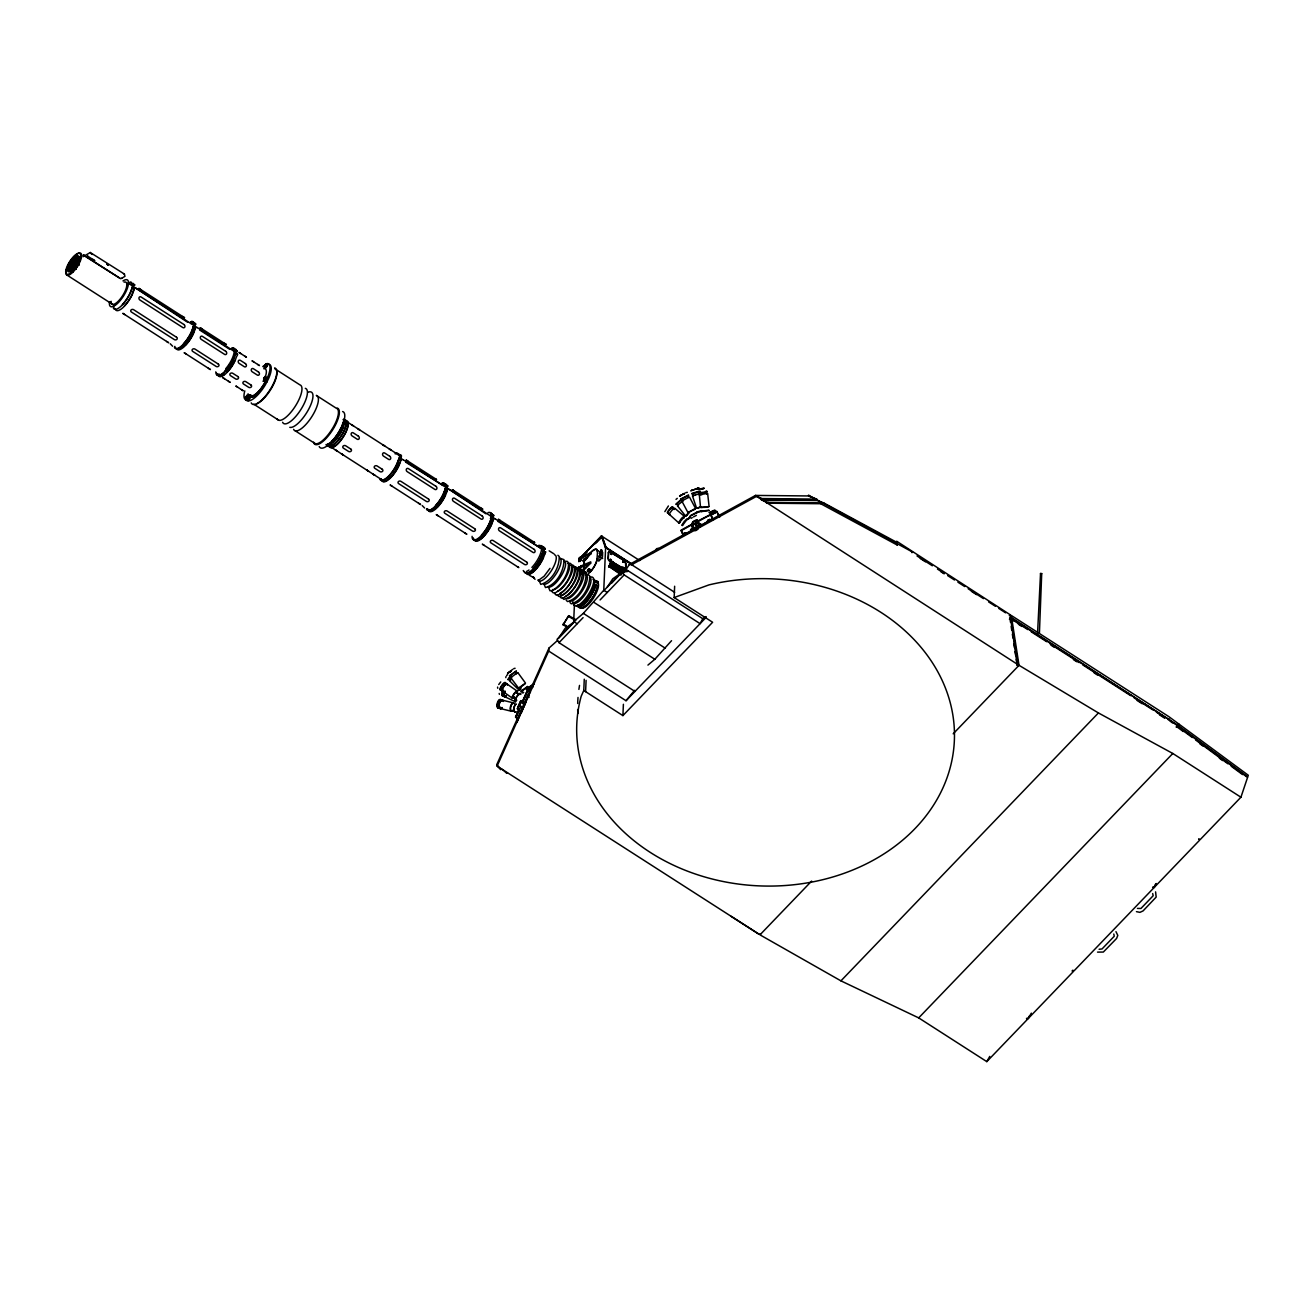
<?xml version="1.0" encoding="UTF-8"?>
<svg xmlns="http://www.w3.org/2000/svg" width="1314" height="1314" viewBox="0 0 1314 1314"><rect width="100%" height="100%" fill="white"/><g stroke="black" fill="none" stroke-linecap="round" stroke-linejoin="round"><path stroke-width="1.5" d="M1039.423 633.019L1041.706 573.512L1040.491 573.709L1041.723 573.692M109.571 301.76L109.423 304.372A15.62 5.289 -57.3 0 0 118.539 302.434A15.62 5.289 -57.3 0 0 128.329 284.695L128.394 283.446M126.752 285.154L128.493 282.083A15.62 5.289 -57.3 0 0 122.99 280.917M400.261 459.292L400.425 456.681A15.62 5.289 -57.3 0 0 398.717 454.299M445.742 488.496L445.889 485.884A15.62 5.289 -57.3 0 0 442.506 483.667M491.025 518.307L491.042 517.847A12.91 4.369 -57.3 0 0 490.598 516.501M543.93 551.552L544.078 548.923A15.62 5.289 -57.3 0 0 542.386 546.558M577.076 623.707L573.676 621.522L574.481 603.192M578.702 568.305L578.636 569.586L580.87 567.254L590.676 563.131L590.742 561.834L580.936 565.973L578.702 568.305A1.955 1.593 2.5 0 0 578.833 569.833A1.807 1.478 2.5 0 1 580.032 567.549M578.916 561.554A1.955 1.593 2.5 0 1 579.031 560.52L579.096 559.222L601.369 535.915L639.704 560.536M580.87 567.254L580.936 565.973M579.031 560.52L581.33 556.906L591.136 552.767L585.321 560.043L584.303 560.125L584.352 558.844M581.215 574.004L583.465 570.687L581.297 569.291A1.807 1.478 2.5 0 0 578.768 569.52M583.531 569.258L583.876 561.653L581.691 560.257A1.807 1.478 2.5 0 0 578.801 561.571M583.925 560.158L583.991 558.877M583.63 573.807L584.204 560.618A2.447 0.821 -57.3 0 1 585.009 558.614M583.859 573.561L584.434 560.421L585.781 557.842M583.909 569.208L587.292 565.431M585.321 560.043L591.136 552.767M674.64 586.241L674.148 597.558L708.919 584.911A188.97 153.639 2.5 0 1 952.88 715.21A188.97 153.639 2.5 0 1 757.16 885.784A188.97 153.639 2.5 0 1 581.182 696.256L583.777 690.491L584.27 679.174M585.601 691.657L586.093 680.34M598.987 556.167L598.773 561.127L602.469 557.267L602.683 552.323L598.987 556.167L602.683 558.549M599.414 553.309L601.27 549.761L601.943 551.946L599.414 553.309L601.27 549.761M601.254 551.847L599.89 553.276L599.742 556.676L601.467 551.979L601.319 555.379L599.94 556.791L600.235 552.094L602.009 550.238M630.72 563.903L605.426 547.396L632.625 564.774M573.676 621.522L583.35 613.375L603.767 590.232L605.623 547.445M621.21 568.847L610.452 561.949A3.203 1.511 43.9 0 1 607.988 558.45L608.596 552.504A3.203 1.511 43.9 0 1 611.224 552.274L623.509 560.175A3.203 1.511 43.9 0 1 625.973 563.657L625.727 569.241A3.203 1.511 43.9 0 1 625.497 569.833M621.571 568.486L610.813 561.571A3.203 1.511 43.9 0 1 608.349 558.072L608.596 552.504M620.553 574.744A3.548 1.199 -57.3 0 0 621.111 574.826L608.694 566.186L609.548 565.283L622.13 573.38L609.548 565.283M621.259 573.446L620.422 573.709M624.922 562.244A3.203 1.511 43.9 0 1 625.612 564.034L625.727 569.241M583.777 690.491L622.902 715.604L623.394 704.288M823.763 502.917L767.228 502.342L761.529 499.977L817.094 500.535L823.763 502.917L897.298 542.616L897.216 545.031L896.69 541.253L1010.154 614.738L1017.217 665.327L1018.317 666.034L1011.041 619.255L1009.776 618.713L1013.209 620.914M225.22 370.532A15.292 5.19 -57.3 0 0 232.939 359.018L235.567 352.563L233.268 358.886A15.982 5.42 -57.3 0 1 223.692 372.42A15.982 5.42 -57.3 0 1 216.202 374.178M231.675 348.144A15.982 5.42 -57.3 0 1 233.744 347.964L235.354 350.575L233.399 348.555A15.292 5.19 -57.3 0 0 231.412 348.736M435.492 505.545A15.292 5.19 -57.3 0 0 443.196 494.015L445.676 488.135A15.62 5.289 -57.3 0 1 437.233 504.625A15.62 5.289 -57.3 0 1 427.428 509.553M441.947 483.158A15.982 5.42 -57.3 0 1 444.017 482.977L445.61 485.572L443.656 483.568A15.292 5.19 -57.3 0 0 441.685 483.749M1037.584 632.79L1040.54 573.364M690.721 490.943L698.72 487.921L699.738 489.137M501.554 768.92L500.864 769.544L497.119 766.062L548.677 651.054L549.022 648.048L557.448 640.526M517.19 719.596L518.34 717.543M520.689 711.63L520.804 710.677M524.04 703.105L524.697 704.78L524.04 703.105L526.011 701.857L525.896 702.809M528.557 694.745L527.407 696.798L529.328 695.467M528.179 697.52L528.294 696.568M77.74 259.86C71.827 255.146 74.701 260.09 78.939 261.88M669.04 514.119L678.747 522.873L680.159 522.43M678.747 522.873C679.289 521.017 683.477 514.989 684.348 517.24M687.551 519.605L686.844 519.046L684.233 521.461L681.9 525.173L682.902 524.729M567.878 627.517L563.082 624.823L568.748 615.675L575.154 619.255M563.082 624.823L568.748 615.675M1178.625 725.919L1178.954 724.096L1248.3 775.26L1247.742 776.903L1178.625 725.919L1176.884 726.149L1178.083 723.456L1168.836 716.639L1011.156 615.379L1011.517 617.695L1177.738 725.262M577.634 570.588L578.669 566.646M73.37 270.7C65.092 264.771 67.507 268.385 71.482 270.717C67.195 268.762 66.061 264.705 73.403 270.668M75.489 256.657L74.931 257.478L79.957 260.96L75.079 256.953L78.824 258.973M507.533 673.425L512.739 669.335M698.194 489.432L704.14 488.02M1155.515 884.24L1153.774 887.903L1152.624 887.164L1154.48 887.164L1199.781 840.024L1198.713 839.12M1198.664 839.268L1200.487 839.285L1240.925 797.22L1247.561 777.445L1169.312 719.711L1011.747 618.533L1011.041 619.255M497.595 687.091L497.71 688.257M505.906 676.694L505.791 677.63M508.222 679.781L510.095 676.989M520.147 689.686L518.833 689.883L509.668 680.948L510.505 679.437M510.62 680.718L509.865 680.373M518.833 689.883L519.654 688.355M519.26 689.899L520.935 687.386M700.083 526.848L696.666 519.703L692.839 521.806C689.949 525.436 693.628 534.782 698.112 528.688C689.571 512.739 707.343 527.522 696.666 526.766L695.385 523.875M113.365 308.133A15.982 5.42 -57.3 0 0 120.839 306.376A15.982 5.42 -57.3 0 0 130.431 292.858L132.73 286.518L130.086 292.973A15.292 5.19 -57.3 0 1 122.383 304.503M132.106 287.569C136.623 288.702 133.535 287.536 132.123 294.287A15.292 5.19 -57.3 0 1 124.419 305.801M174.45 347.356A15.982 5.42 -57.3 0 0 181.94 345.598A15.982 5.42 -57.3 0 0 191.516 332.081L193.815 325.741L191.187 332.196A15.292 5.19 -57.3 0 1 183.467 343.726M193.191 326.808C197.724 328.007 194.686 326.644 193.224 333.51A15.292 5.19 -57.3 0 1 185.504 345.024M379.976 479.331A15.982 5.42 -57.3 0 0 387.466 477.573A15.982 5.42 -57.3 0 0 397.042 464.056L399.341 457.715L396.713 464.171A15.292 5.19 -57.3 0 1 387.548 477.113A15.292 5.19 -57.3 0 1 380.387 478.789M399.883 462.429L398.75 465.484A15.292 5.19 -57.3 0 1 391.03 476.998M400.754 460.081C402.281 457.387 399.735 462.282 398.717 458.767M446.366 492.29C448.452 486.607 447.992 491.222 445.2 488.627M472.104 536.326A15.982 5.42 -57.3 0 0 478.46 538.165A15.982 5.42 -57.3 0 0 489.514 523.432L491.814 517.092L489.186 523.547A15.292 5.19 -57.3 0 1 481.466 535.077M493.489 518.521L491.222 524.861A15.292 5.19 -57.3 0 1 480.645 538.937M533.27 568.338A15.292 5.19 -57.3 0 0 540.99 556.808L543.618 550.352L541.319 556.693A15.982 5.42 -57.3 0 1 531.743 570.21A15.982 5.42 -57.3 0 1 524.253 571.968M544.16 555.066L545.655 551.666L545.031 552.718M576.846 605.738A15.982 5.42 -57.3 0 0 584.319 603.98A15.982 5.42 -57.3 0 0 593.912 590.462L596.211 584.122L593.583 590.577A15.292 5.19 -57.3 0 1 584.402 603.52A15.292 5.19 -57.3 0 1 577.257 605.196M595.587 585.173C600.12 586.373 597.082 585.009 595.603 591.891A15.292 5.19 -57.3 0 1 586.438 604.818A15.292 5.19 -57.3 0 1 579.293 606.493M696.666 519.703L695.533 523.399L698.112 528.688M73.288 270.06C66.472 266.397 68.082 264.426 73.847 269.354L68.525 266.069L73.288 270.093M245.439 397.83L247.081 395.284L248.773 396.385L247.131 398.93C243.074 398.158 248.872 397.321 247.081 395.284M264.065 366.688L265.707 364.142L267.415 365.243L265.773 367.789L264.065 366.688L267.415 365.243M265.642 365.9L265.707 364.142M265.839 366.031L265.773 367.789M263.539 379.007L265.165 376.461L266.873 377.545L265.231 380.107C261.174 379.319 266.972 378.498 265.165 376.461M585.223 575.006L586.652 572.805L584.648 573.068L585.568 572.099L586.652 572.805M587.424 570.9L588.853 568.683L589.92 569.389L589.428 570.637L588.491 571.59L587.424 570.9L588.853 568.683M589.92 569.389L588.491 571.59M623.789 570.802L611.207 562.704L611.667 561.554L624.676 569.291L611.667 561.554M611.207 562.704L612.209 561.292M265.05 365.161L264.837 365.522M264.525 377.479L264.311 377.841M128.575 282.707A15.292 5.19 -57.3 0 1 130.546 282.526L132.5 284.53L130.907 281.919M134.324 285.401L132.928 283.233M191.647 321.749L193.601 323.753L191.992 321.158M237.177 351.446L235.748 349.688M395.185 453.905A15.292 5.19 -57.3 0 1 397.173 453.724L399.127 455.728L397.518 453.116A15.982 5.42 -57.3 0 0 395.448 453.314M447.433 486.443L446.037 484.275M490.598 513.955C491.584 516.977 493.046 512.936 489.991 512.493A15.982 5.42 -57.3 0 0 487.921 512.69M493.423 515.975L492.027 513.807M541.45 546.361L543.405 548.365L541.795 545.753A15.982 5.42 -57.3 0 0 539.726 545.951M545.228 549.236L543.668 547.445M594.027 580.131L595.981 582.135L594.388 579.523M522.496 702.021L520.689 700.92L519.112 704.468L519.983 704.715M519.736 705.01L523.268 708.706L521.264 712.385L517.371 708.788L518.849 704.698M521.674 712.254L517.913 708.772L519.703 704.501M524.828 704.698L521.1 701.397L524.549 705.322M524.27 706.883L521.362 707.819L519.506 705.224M518.784 709.675L515.531 716.935L518.209 719.826M522.036 702.415L527.735 689.702L532.696 686.401M515.597 717.411L519.424 708.673M521.904 703.138L527.735 689.702M516.008 717.247L520.081 708.164M522.512 702.727L528.212 690.014L533.172 686.729M760.675 934.123L758.868 934.123L497.119 766.062L496.774 764.617L549.022 648.048M528.671 694.794L516.928 722.454M517.847 708.46L521.1 701.397M1154.48 887.164L1156.221 883.501M520.689 700.92L517.371 708.788M76.163 269.058L69.231 264.508L74.225 268.499M83.225 256.739L83.505 254.867L120.461 278.601A14.914 1.708 -42.6 0 0 122.038 278.092M247.541 399.949L250.218 394.808L251.434 395.58L248.74 400.721L246.161 400.064A21.336 7.227 -57.3 0 1 244.798 390.866M265.74 381.011L267.235 378.136A21.336 7.227 -57.3 0 0 267.875 363.551L266.496 363.682L263.818 368.791L264.82 368.708A15.308 5.19 -57.3 0 1 264.36 379.171L263.276 381.241L266.939 381.783L263.276 381.241M265.231 381.947L264.015 384.246A17.148 5.814 -57.3 0 1 251.73 397.042L250.613 397.14M668.941 514.234L672.571 509.405M672.292 507.992C674.394 503.032 664.342 514.349 668.153 512.788M672.669 508.304C674.772 503.361 664.72 514.677 668.53 513.101M674 509.569L674.608 508.518M683.888 518.127L684.282 516.862M702.99 618.434L700.083 623.657L624.15 574.908L622.179 571.59L603.767 590.742M527.686 690.228L532.499 686.828M811.625 881.086L759.968 934.845L840.927 980.852L918.683 1017.89L986.798 1061.63L989.754 1056.407M986.798 1061.63L1027.663 1019.122L1029.634 1015.623M1027.663 1019.122L1026.497 1018.416L1028.369 1018.366L1031.342 1013.143M76.82 264.13L72.171 259.926L78.856 264.672M677.4 505.759L685.432 515.86L688.733 512.739M688.093 518.751L689.965 516.813M122.021 278.092L124.961 276.351L124.403 274.068L90.436 252.617M816.7 499.106L761.315 498.548L760.609 499.386L815.994 499.944L816.7 499.106L808.619 495.953L755.501 495.427L629.307 564.511L626.105 569.504L702.924 618.812L705.963 616.595M87.43 257.38L87.578 256.082L94.608 260.599L92.851 259.466L92.818 260.435M88.909 257.905L87.578 256.082M92.867 260.451L92.851 259.466M610.107 563.18L609.926 564.33L610.107 563.18L623.805 572.017A3.548 1.199 -57.3 0 0 623.559 568.978A3.548 1.199 -57.3 0 0 620.372 574.07M623.411 571.754L622.852 572.641L609.532 564.067M607.15 587.276L612.767 578.784L622.13 572.214L627.911 571.409M549.991 568.354L544.127 576.205L538.412 580.41M132.303 284.103L134.931 284.957L132.763 283.61M195.507 324.706L193.388 323.326M235.14 350.132L237.259 351.528L235.781 349.261M445.397 485.145L448.041 485.999L446.004 484.702M491.387 514.677L494.031 515.531L491.863 514.185M543.191 547.938L545.31 549.318L544.817 547.954M522.594 690.967L522.052 692.511M77.641 266.019L71.104 261.387L77.28 266.545M526.142 689.045L533.665 683.986M498.729 684.545L500.749 681.933M647.933 665.098L654.832 659.267L671.553 640.69M548.677 651.054L626.022 700.723L634.613 690.31M506.58 675.659L507.565 674.476M510.407 679.486L511.474 678.254M767.228 502.342L766.522 503.18L820.724 503.722L897.216 545.031M767.606 503.196L768.312 502.359M820.724 503.722L821.431 502.884M896.591 543.47L897.298 542.616M709.002 512.542L714.685 510.078M73.288 258.628L72.878 259.466L77.904 263.014C71.317 259.236 72.336 256.936 78.298 262.159M668.399 505.956L664.851 511.622M526.75 689.078L534.289 684.019M510.949 675.38L507.877 679.437L509.224 679.535M108.159 264.837L107.042 264.229L107.945 265.067M107.222 264.114L107.781 265.05M90.502 252.403L86.018 254.982A15.029 1.807 -42.4 0 1 84.424 255.458L83.423 255.228L119.755 278.141M109.473 303.123L111.164 301.3M490.368 518.636L492.044 516.813M596.556 541.844L581.264 556.808M587.374 551.716L582.151 557.317M594.618 544.045L601.943 536.736M596.211 542.715L601.828 536.868M588.409 554.902L591.054 552.143A11.087 3.761 -57.3 0 1 597.542 551.552L597.016 558.779A10.742 3.646 -57.3 0 1 590.183 571.853L587.604 574.744M588.409 555.099L591.037 552.356A10.742 3.646 -57.3 0 1 597.328 551.781M605.409 547.659L601.369 535.915M584.927 569.11L590.676 563.131M601.467 551.979L599.89 553.276M605.984 547.741L602.108 536.375M606.165 547.856L601.911 536.26M608.234 552.882A3.203 1.511 43.9 0 1 610.862 552.652L611.224 552.274M608.661 566.794L609.515 565.907M610.862 552.652L623.509 560.175M575.45 620.208L557.037 639.36L559.008 642.677L634.941 691.427M573.183 623.132L558.417 638.489L565.151 628.322L572.953 622.836M611.388 583.383L622.13 572.214M559.008 642.677L583.087 617.629M600.071 599.956L624.15 574.908M626.022 700.723L706.193 617.301M622.902 715.604L712.615 622.261L674.148 597.558M1009.3 615.625L1010.154 614.738M1011.517 617.695L1009.398 619.173M953.192 733.803L1019.023 665.311L1011.747 618.533M840.927 980.852L1098.422 712.944L1172.811 753.48L1240.925 797.22M1168.343 719.842L1169.197 718.955M1176.112 727.036L1178.954 724.096M918.683 1017.89L1172.811 753.48M1028.369 1018.366L1073.242 971.687L1072.093 970.964L1072.815 970.225L1073.949 970.947L1153.774 887.903M678.32 504.658L677.696 505.726M685.662 532.958L683.461 533.599L685.662 532.958L686.122 533.993L683.329 535.209L681.342 530.692M691.082 529.328L691.755 530.905L691.082 529.328L697.143 526.503M690.95 530.938L693.726 529.723M693.266 528.688L690.491 529.903M698.867 525.403L700.838 524.204L702.103 525.222L699.327 526.438L699.672 525.37M707.556 520.673L709.527 519.473L710.792 520.492L708.016 521.707L707.556 520.673L710.332 519.441M699.311 494.376L700.526 507.385L705.092 507.335L709.084 506.383L707.655 493.571M699.377 494.737L707.375 493.423M701.035 507.483L708.854 506.728M510.768 670.994L507.943 673.064L510.653 671.372M74.405 257.511L73.913 258.365L78.922 261.864M672.538 509.487L673.606 508.469M516.188 670.978L509.372 675.856L510.193 675.396M517.47 672.982L516.008 673.786M512.164 676.611L510.768 677.761L518.57 688.109L525.501 683.083L517.847 672.62L517.059 673.064M525.107 683.838L518.981 688.207L519.72 687.797M527.67 686.91L521.116 691.591L521.904 691.164M678.221 504.707L683.116 500.88M690.113 517.141L688.405 519.194M507.467 772.714L506.777 773.338L502.49 769.511M731.142 916.334L758.868 934.123M676.004 499.386L677.268 498.334M688.93 513.002L686.122 515.909M515.597 672.095C519.687 668.695 507.877 677.153 510.489 675.807M516.698 673.606L517.585 672.883M522.841 693.069L523.695 692.396M509.931 672.144L510.949 671.372M521.1 688.963L519.096 689.998M512.066 676.677L516.073 673.721M680.898 500.125L676.102 504.412L677.203 503.935M681.605 495.099L679.617 495.969L681.703 494.787M688.175 495.099L680.586 499.074L681.687 498.597M682.18 500.864L683.017 500.355M681.851 501.094L687.945 512.526L695.566 508.469L689.472 497.037L688.421 497.497M695.566 508.469L694.4 509.191M690.343 515.663L697.176 512.082L696.075 512.756M690.293 516.106L697.603 512.279L696.42 513.002M691.049 518.34L692.232 517.617M911.9 552.652L912.639 552.126L808.471 495.181L810.508 496.971M681.752 498.942L676.102 503.985M669.943 514.3L669.302 514.661M679.814 522.414L679.092 522.89L684.43 516.763M687.288 519.063L682.344 525.633M682.656 494.458L684.561 493.653L683.198 494.327M709.593 512.887L715.276 510.423M513.774 668.629L515.088 668.268M521.855 690.721L521.116 691.131L527.604 686.417M399.982 459.555L399.982 459.555A15.111 5.125 -57.3 0 0 398.454 454.825M691.952 493.391L700.017 490.943M692.429 495.805L696.535 508.091L700.855 506.876M698.21 511.622L702.037 510.62M687.518 496.068L688.75 495.312L681.079 499.435M694.383 509.569C697.898 507.368 686.138 513.61 689.341 512.246M677.564 505.824L678.451 505.299M686.844 515.499L685.432 515.86M715.687 511.885L709.938 514.382M682.919 500.42L688.52 497.431M696.913 520.36L693.069 522.463L692.035 525.715L695.878 523.613M697.208 520.328L692.839 521.806M693.201 523.53L681.063 530.183L683.411 535.964L681.818 536.358M696.666 521.625L716.705 511.36L719.661 517.207M681.095 530.675L693.907 523.662M696.946 522.151L716.705 511.36M691.706 525.501L695.845 523.268M710.053 515.663L717.165 511.787M683.559 535.422L693.956 529.723M697.422 527.817L711.022 519.605M629.307 564.511L631.656 564.708L756.174 496.544L761.315 498.548L755.501 495.427L1017.907 664.605M684.38 493.621L682.984 494.376L684.183 493.818M693.48 516.911L696.404 515.367M683.149 493.998L684.578 493.259M685.793 492.635L687.337 492.339M681.966 501.077L682.902 500.634M689.012 512.066L687.945 512.526M679.683 496.051L681.867 495.099M581.281 558.187L591.086 554.048M692.971 493.538L691.87 494.015L699.327 491.764M692.675 495.657L693.529 495.312M697.882 507.877L696.896 508.304L700.937 507.171M698.9 511.737L697.849 512.197L702.169 510.982M695.747 489.235L698.736 488.052C691.903 490.056 697.373 488.726 695.27 489.104M699.886 493.538L695.27 495.049M523.268 708.706L518.964 705.24M699.754 491.781C696.141 493.456 710.989 491.6 706.061 491.042M699.82 492.274C696.206 493.949 711.038 492.093 706.111 491.535M700.017 494.13L698.917 494.606L701.988 494.672M706.604 494.031L707.441 493.785M702.218 510.817L701.233 511.245L708.837 510.177M702.054 511.195L701.003 511.655L709.133 510.505M693.71 489.744L691.493 490.368L693.743 489.843M693.841 495.477L695.336 495.033M692.839 495.739L693.956 495.427M702.53 488.644C699.015 489.219 706.521 488.332 702.941 488.594M523.925 704.074L524.861 703.91M622.179 571.59L628.059 570.785M250.218 394.808L249.233 394.906A15.308 5.19 -57.3 0 1 248.018 393.806M250.432 395.678L251.434 395.58M582.529 572.592L586.044 573.742C586.373 584.812 578.554 598.626 567.582 601.582L566.235 600.301M560.454 558.417L563.952 559.633C564.297 570.719 556.512 584.648 545.491 587.555L543.782 583.613M578.833 570.227L582.348 571.442C582.693 582.529 574.908 596.457 563.87 599.365L562.54 598.051M708.016 521.707L708.131 520.081M683.329 535.209L683.461 533.599M564.971 561.374L567.139 561.308L568.486 562.671C569.11 573.775 561.538 585.157 552.176 590.709L549.991 590.774L548.299 586.717M568.206 563.443L570.375 563.378L571.705 564.757C572.346 575.844 564.774 587.227 555.411 592.795L553.227 592.86L551.896 591.481M573.66 566.942L575.828 566.876L577.158 568.256C577.799 579.343 570.227 590.725 560.864 596.293L558.68 596.359L557.35 594.979M576.255 568.617L578.423 568.535L579.753 569.915C580.394 581.018 572.805 592.384 563.443 597.952L561.275 598.018L559.945 596.638M571.081 565.332L573.249 565.299L574.579 566.728C575.22 577.881 567.73 589.444 558.253 594.979L556.085 595.012L554.754 593.583M502.162 700.116L513.281 702.842M500.42 708.558L511.54 711.285M234.812 353.565C239.411 355.322 237.44 352.661 235.305 360.2A15.982 5.42 -57.3 0 1 225.712 373.718A15.982 5.42 -57.3 0 1 218.239 375.476M123.516 273.64L124.403 274.068M191.056 323.671L135.917 288.127M443.015 485.474L403.234 459.769M541.204 548.513L495.509 519.03M1136.446 911.653L1139.928 912.359L1143.049 910.931L1156.172 897.084L1155.581 891.878M1099.079 949.266L1102.035 948.954L1114.256 936.241L1113.779 934.04M1097.535 952.124L1103.333 952.059L1116.572 938.475L1117.803 935.42L1115.964 931.642M504.609 696.634L515.466 701.775A4.32 1.626 -64.7 0 1 515.285 697.767M568.617 616.496L575.647 620.438M563.23 624.019L566.433 625.809M1019.023 665.311L1098.422 712.944M352.579 425.358L351.544 424.701L353.63 426.048M358.623 429.267L359.658 429.924L357.572 428.578M384 445.528L382.965 444.871L385.051 446.234M390.061 449.437L391.079 450.094L389.01 448.747M94.608 260.599L94.165 261.289M336.368 450.554L335.333 449.897L337.419 451.244M342.412 454.447L343.447 455.104L341.361 453.757M367.789 470.724L366.754 470.067L368.84 471.414M373.833 474.633L374.868 475.29L372.782 473.943M917.008 555.937L932.349 565.776M937.457 569.061L944.273 573.43M947.69 575.631L954.506 580M957.906 582.184L964.722 586.57M968.139 588.754L983.463 598.609M988.571 601.878L995.388 606.263M998.804 608.448L1005.621 612.833M920.309 558.483L925.417 561.768M940.758 571.623L944.158 573.807M971.424 591.316L976.532 594.601M1009.661 617.958L1027.794 629.603M1031.227 631.804L1046.65 641.692M1050.067 643.893L1079.205 662.601M1082.637 664.802L1130.615 695.615M1134.048 697.816L1152.904 709.921M1156.32 712.122L1164.894 717.625M1018.383 624.232L1021.816 626.449M1051.052 645.223L1054.485 647.424M1073.407 659.579L1076.856 661.78M1094.053 672.817L1097.486 675.035M1137.037 700.428L1142.211 703.746M1159.408 714.783L1164.565 718.101M605.639 547.166L632.034 564.117M631.656 564.708L674.624 592.302M611.749 562.441L623.822 570.177M608.694 566.186L621.67 574.53M274.856 368.791L299.855 384.838A20.695 7.013 -57.3 0 1 294.599 407.307A20.695 7.013 -57.3 0 1 277.139 418.772M266.496 363.682L267.695 364.454M91.175 253.766L92.292 254.473M264.64 365.259L266.841 366.672M583.432 571.705L581.264 570.309A1.807 1.478 2.5 0 0 578.718 570.539M586.143 574.037L585.568 572.099M193.864 322.833L195.885 324.147L194.029 322.456M399.39 454.808C403.529 454.48 399.834 458.832 401.427 456.106L399.555 454.43M596.244 581.215C600.383 580.887 596.687 585.239 598.281 582.513L596.425 580.837A15.982 5.42 -57.3 0 0 594.355 581.018M396.779 453.741L346.239 421.285A15.111 5.125 -57.3 0 1 344.005 435.377A15.111 5.125 -57.3 0 1 331.144 447.203L383.36 480.743A15.111 5.125 -57.3 0 1 382.243 480.004M240.725 353.548C233.35 348.785 252.042 360.824 244.667 356.078M253.75 361.925C246.408 357.162 265.067 369.201 257.708 364.438M398.914 455.301L401.033 456.681L400.162 455.892M595.784 581.708L597.903 583.087L597.032 582.299M140.746 289.606L138.791 288.324L184.633 317.774L182.58 316.444M202.11 328.993L200.056 327.662L226.402 344.597L224.349 343.266M408.063 461.247L406.092 459.982L436.609 479.561L435.148 478.624M128.427 283.331L187.738 322.341M191.088 323.556L193.831 325.461M194.406 325.691L197.231 327.646M235.584 352.267L197.264 327.531M400.359 457.929L403.184 459.884M445.791 487.248L405.599 462.101M446.579 487.609L492.011 516.928M492.635 517.19L495.46 519.145M543.98 550.303L497.875 521.346M132.566 287.093L134.603 288.39L132.451 294.155A15.982 5.42 -57.3 0 1 122.875 307.69A15.982 5.42 -57.3 0 1 115.402 309.447M193.667 326.315L195.687 327.613L193.552 333.395A15.982 5.42 -57.3 0 1 183.96 346.912A15.982 5.42 -57.3 0 1 176.487 348.67M199.597 329.962L229.49 349.163M235.42 353.121L237.456 354.435L235.058 353.335M399.193 458.274L401.23 459.588L399.078 465.353A15.982 5.42 -57.3 0 1 389.486 478.887A15.982 5.42 -57.3 0 1 382.013 480.645M485.917 513.807L449.404 489.564M491.666 517.65L493.686 518.964L491.551 524.729A15.982 5.42 -57.3 0 1 481.959 538.264A15.982 5.42 -57.3 0 1 474.485 540.021M543.47 550.927L545.491 552.225L543.355 557.99A15.982 5.42 -57.3 0 1 533.763 571.524A15.982 5.42 -57.3 0 1 526.29 573.282M596.047 584.697L598.084 585.995L595.948 591.76A15.982 5.42 -57.3 0 1 584.878 606.493A15.982 5.42 -57.3 0 1 578.521 604.67M132.205 287.29L134.242 288.604M193.289 326.513L195.326 327.827M398.815 458.487L400.852 459.801M445.315 488.332L447.351 489.646M491.288 517.864L493.325 519.178M595.685 584.894L597.722 586.208M603.767 590.232L607.167 592.417M491.19 518.143L493.226 519.457M264.098 377.561L266.299 378.99M593.912 602.37L665.393 648.278M67.162 275.201L114.532 305.604M208.368 368.248L210.421 369.579L184.157 352.71L186.128 353.975M392.081 486.229L390.11 484.965L420.628 504.56L418.575 503.229M438.301 515.909L436.248 514.579L466.848 534.223L464.795 532.909M484.357 545.474L482.304 544.144L518.816 567.599L517.355 566.646M124.764 314.588L122.81 313.323L168.652 342.757L166.599 341.443M224.513 378.744C217.155 373.981 235.814 386.02 228.455 381.257M237.538 387.104C230.295 382.423 248.888 394.414 241.497 389.634M246.999 397.058L248.198 397.83M583.35 613.375L654.832 659.267M253.783 404.203L278.798 420.266M295.239 430.828L315.261 443.672M481.367 508.288L482.829 509.241L452.312 489.646L453.675 490.533M499.747 520.114L498.367 519.227L534.798 542.616L533.336 541.664M248.773 396.385L247.213 397.173L247.131 398.93M1137.448 908.417L1140.946 908.467L1153.166 895.754L1152.69 893.553M67.999 267.547L71.334 269.83M68.525 266.069L73.502 269.534M69.231 264.508L75.834 269.14M71.104 261.387L76.179 265.017M74.192 268.516L69.543 264.442L76.113 269.091M507.188 684.118L517.388 691.279M501.964 690.852L512.164 698.013M71.268 261.552L76.294 265.116M70.71 261.962L77.263 266.611M76.655 263.95L72.171 259.926M1169.772 720.893L1172.614 722.996M1181.023 729.188L1192.356 737.548M1195.592 739.946L1227.966 763.828M1231.202 766.226L1242.551 774.587M1176.671 726.658L1183.241 731.504M1199.649 743.609L1202.934 746.04M1219.343 758.145L1222.628 760.56M529.328 575.286L534.371 577.979L533.156 576.879L535.044 579.343M674.591 508.124L684.38 516.353M544.439 548.529L545.31 549.318M491.666 514.398L493.506 516.057M445.692 484.866L447.532 486.525M235.436 349.869L237.259 351.528M193.667 323.047L194.636 323.917M132.583 283.824L134.422 285.483M527.801 690.178L530.413 692.593M527.522 695.845L529.099 697.373M588.409 574.793L589.74 576.058C590.068 587.112 582.201 600.777 571.278 603.799L569.947 602.535M554.048 553.917L549.153 550.829M557.908 555.247L559.238 556.545C559.567 567.599 551.749 581.412 540.777 584.385L539.068 580.492M422.205 505.562L424.603 508.009M170.229 343.759L172.627 346.223M696.436 520.623L699.344 527.078M496.774 764.617L500.864 769.544M719.169 516.648L716.984 511.869L710.825 514.546L712.779 518.997M712.894 519.818L710.529 514.037M709.527 519.473L710.201 521.067M700.838 524.204L701.298 525.255M693.973 528.228L692.675 525.009M692.462 528.721L693.151 530.298M684.84 532.991L685.53 534.568M499.172 693.431L499.402 694.35M1009.94 618.549L1010.548 622.442M1011.156 626.351L1011.747 630.244M1012.355 634.136L1012.963 638.046M1013.882 643.893L1014.49 647.786M1015.081 651.678L1015.689 655.587M1016.297 659.48L1017.217 665.327M577.832 713.502A188.97 153.639 2.5 0 1 577.684 709.527M577.7 703.499A188.97 153.639 2.5 0 1 578.012 697.455M578.899 689.407A188.97 153.639 2.5 0 1 579.523 685.399M623.197 568.929A4.057 1.38 -57.3 0 1 624.971 568.765A4.057 1.38 -57.3 0 1 624.002 572.05M620.356 573.118A4.057 1.38 -57.3 0 1 622.08 570.079M621.013 573.397A2.497 0.854 -57.3 0 1 621.933 571.196A2.497 0.854 -57.3 0 1 623.542 569.685M623.263 568.617A4.517 1.528 -57.3 0 1 625.25 568.436A4.517 1.528 -57.3 0 1 624.166 572.083M245.669 399.308A21.336 7.227 -57.3 0 0 247.361 400.836L250.136 400.589A21.336 7.227 -57.3 0 0 265.444 384.657L268.45 378.908A21.336 7.227 -57.3 0 0 269.074 364.323L266.315 364.569A21.336 7.227 -57.3 0 0 262.767 366.59M274.626 367.887A21.336 7.227 -57.3 0 1 269.206 391.046A21.336 7.227 -57.3 0 1 251.22 402.872M276.498 370.269A20.695 7.013 -57.3 0 1 271.325 388.517A20.695 7.013 -57.3 0 1 256.476 403.956M337.189 408.063A21.336 7.227 -57.3 0 1 331.769 431.222A21.336 7.227 -57.3 0 1 313.783 443.048M342.609 411.545A21.336 7.227 -57.3 0 1 337.189 434.704A21.336 7.227 -57.3 0 1 319.203 446.53M313.603 442.194A20.695 7.013 -57.3 0 0 331.062 430.729A20.695 7.013 -57.3 0 0 336.318 408.243L316.313 395.399A20.695 7.013 -57.3 0 1 311.04 417.868A20.695 7.013 -57.3 0 1 293.597 429.333M308.182 392.147A20.695 7.013 -57.3 0 1 308.889 408.835A20.695 7.013 -57.3 0 1 289.786 427.329M305.308 388.336A20.695 7.013 -57.3 0 1 300.052 410.806A20.695 7.013 -57.3 0 1 282.592 422.27M264.492 384.542A17.148 5.814 -57.3 0 1 261.502 388.993M258.25 392.853A17.148 5.814 -57.3 0 1 256.082 394.89M255.031 395.728A17.148 5.814 -57.3 0 1 252.189 397.337M554.738 554.886A15.292 5.19 -57.3 0 1 550.845 571.491A15.292 5.19 -57.3 0 1 537.952 579.967M559.534 557.974A15.292 5.19 -57.3 0 1 556.939 572.543A15.292 5.19 -57.3 0 1 543.98 584.155M596.967 582.003A15.292 5.19 -57.3 0 1 594.355 596.589A15.292 5.19 -57.3 0 1 581.412 608.185M541.253 546.558A15.292 5.19 -57.3 0 1 531.874 567.434M529 569.997A15.292 5.19 -57.3 0 1 526.454 571.442M524.483 571.623A15.292 5.19 -57.3 0 1 523.251 570.522M538.067 545.639A15.292 5.19 -57.3 0 1 540.038 545.458M592.992 579.458A15.292 5.19 -57.3 0 1 590.397 594.027A15.292 5.19 -57.3 0 1 577.437 605.623M589.937 577.273A16.819 5.699 -57.3 0 1 587.834 595.341A16.819 5.699 -57.3 0 1 573.282 602.157M576.353 568.781A15.292 5.19 -57.3 0 1 573.758 583.35A15.292 5.19 -57.3 0 1 560.799 594.946M578.948 570.44A15.292 5.19 -57.3 0 1 577.487 582.94A15.292 5.19 -57.3 0 1 565.365 596.425M585.781 574.826A15.292 5.19 -57.3 0 1 583.186 589.395A15.292 5.19 -57.3 0 1 570.227 601.007M582.086 572.461A15.292 5.19 -57.3 0 1 579.49 587.029A15.292 5.19 -57.3 0 1 566.531 598.626M564.067 560.881A15.292 5.19 -57.3 0 1 561.456 575.45A15.292 5.19 -57.3 0 1 548.513 587.062M589.477 577.207A15.292 5.19 -57.3 0 1 585.601 593.797A15.292 5.19 -57.3 0 1 572.707 602.272M568.042 563.443A15.292 5.19 -57.3 0 1 565.431 578.012A15.292 5.19 -57.3 0 1 552.488 589.608M571.097 565.398A15.292 5.19 -57.3 0 1 569.635 577.897A15.292 5.19 -57.3 0 1 557.514 591.382M573.775 567.122A15.292 5.19 -57.3 0 1 572.313 579.622A15.292 5.19 -57.3 0 1 560.191 593.107M67.556 266.348A12.943 4.385 -57.3 0 1 80.745 253.257A12.943 4.385 -57.3 0 1 74.241 270.75A12.943 4.385 -57.3 0 1 66.341 269.616M114.991 308.691A15.292 5.19 -57.3 0 1 113.776 307.591M174.861 346.387A15.62 5.289 -57.3 0 0 183.976 344.449A15.62 5.289 -57.3 0 0 193.766 326.71L193.93 324.098A15.62 5.289 -57.3 0 0 190.53 321.864M111.066 302.45A12.91 4.369 -57.3 0 0 118.605 300.857A12.91 4.369 -57.3 0 0 126.702 286.189L126.834 283.988A12.91 4.369 -57.3 0 0 124.042 282.149M180.084 349.048A15.292 5.19 -57.3 0 1 178.113 349.228M234.976 360.315A15.292 5.19 -57.3 0 1 227.256 371.846M224.398 374.408A15.292 5.19 -57.3 0 1 218.65 374.933M219.816 374.539A15.292 5.19 -57.3 0 1 216.613 373.636M191.072 322.209A15.62 5.289 -57.3 0 1 194.456 324.443L194.308 327.055A15.62 5.289 -57.3 0 1 185.75 343.414A15.62 5.289 -57.3 0 1 175.945 348.341M232.299 348.686A15.62 5.289 -57.3 0 1 235.682 350.904L235.535 353.515A15.62 5.289 -57.3 0 1 225.729 371.254A15.62 5.289 -57.3 0 1 216.613 373.192M263.999 384A15.111 5.125 -57.3 0 1 250.021 395.103M232.496 348.259A15.111 5.125 -57.3 0 1 225.778 368.676M219.027 374.03A15.111 5.125 -57.3 0 1 217.401 374.178M216.284 373.439A15.111 5.125 -57.3 0 1 215.759 371.878M344.383 420.102A15.111 5.125 -57.3 0 1 341.114 435.87A15.111 5.125 -57.3 0 1 328.172 445.282M397.994 465.517A15.111 5.125 -57.3 0 1 396.22 468.901M343.66 419.642A15.111 5.125 -57.3 0 1 344.087 423.502M343.365 426.377A15.111 5.125 -57.3 0 1 333.411 441.833M331.112 443.672A15.111 5.125 -57.3 0 1 329.075 444.69M340.589 428.66A15.111 5.125 -57.3 0 1 331.933 440.896M344.038 419.117A15.752 5.338 -57.3 0 1 338.306 436.511A15.752 5.338 -57.3 0 1 325.954 444.625M344.859 420.891A15.752 5.338 -57.3 0 1 343.151 437.184A15.752 5.338 -57.3 0 1 329.108 445.364M343.02 419.692A15.752 5.338 -57.3 0 1 341.312 436.002A15.752 5.338 -57.3 0 1 327.252 444.181M343.003 422.205A15.752 5.338 -57.3 0 1 327.334 444.296M428.495 510.489A15.982 5.42 -57.3 0 0 435.985 508.732A15.982 5.42 -57.3 0 0 445.561 495.214L447.713 489.432L445.676 488.135L443.541 493.9A15.982 5.42 -57.3 0 1 433.949 507.418A15.982 5.42 -57.3 0 1 426.475 509.191M445.232 495.329A15.292 5.19 -57.3 0 1 437.513 506.859M432.109 510.867A15.292 5.19 -57.3 0 1 428.906 509.947M428.101 509.733A15.292 5.19 -57.3 0 1 426.886 508.633M476.111 540.563A15.292 5.19 -57.3 0 1 474.896 539.463M474.075 539.266A15.292 5.19 -57.3 0 1 472.859 538.165M399.522 462.265A15.62 5.289 -57.3 0 1 389.223 478.263A15.62 5.289 -57.3 0 1 381.356 478.969M427.576 508.649A15.62 5.289 -57.3 0 0 436.675 506.711A15.62 5.289 -57.3 0 0 446.481 488.972L446.629 486.361A15.62 5.289 -57.3 0 0 443.245 484.127M473.04 537.853A15.62 5.289 -57.3 0 0 482.156 535.915A15.62 5.289 -57.3 0 0 491.962 518.176L492.109 515.564A15.62 5.289 -57.3 0 0 490.401 513.183M474.173 539.84A15.62 5.289 -57.3 0 0 483.979 534.913A15.62 5.289 -57.3 0 0 492.536 518.554L492.684 515.942A15.62 5.289 -57.3 0 0 490.993 513.56M543.98 551.305A15.62 5.289 -57.3 0 1 535.422 567.664A15.62 5.289 -57.3 0 1 525.6 572.608M541.762 547.265A15.982 5.42 -57.3 0 1 543.832 547.067M543.027 558.122A15.292 5.19 -57.3 0 1 527.916 573.84M597.229 558.565A11.087 3.761 -57.3 0 1 590.183 572.05M597.542 551.108A11.087 3.761 -57.3 0 1 598.527 550.845M579.556 561.062A1.807 1.478 2.5 0 1 579.228 558.992A1.807 1.478 2.5 0 1 581.757 558.762M579.605 559.78A1.807 1.478 2.5 0 1 579.277 557.711A1.807 1.478 2.5 0 1 581.823 557.481M623.148 560.536A3.203 1.511 43.9 0 1 624.117 561.308M580.262 561.423A1.955 1.593 2.5 0 1 579.096 559.222M518.619 693.841A4.32 1.626 -64.7 0 1 519.178 694.17M515.827 701.643A4.041 1.528 -64.7 0 1 515.663 697.898M518.044 694.498A4.041 1.528 -64.7 0 1 519.309 694.531M503.804 695.747A4.5 1.692 -64.7 0 1 502.162 694.81A4.5 1.692 -64.7 0 1 503.558 690.31M502.556 695.845A4.5 1.692 -64.7 0 1 503.147 690.113M499.238 707.95A4.5 2.119 -76.2 0 1 496.971 705.897A4.5 2.119 -76.2 0 1 498.696 700.263A4.5 2.119 -76.2 0 1 501.422 700.838M500.568 707.146A4.5 2.119 -76.2 0 1 497.546 706.932A4.5 2.119 -76.2 0 1 498.827 700.723A4.5 2.119 -76.2 0 1 501.849 700.937M503.443 701.331A4.5 2.119 -76.2 0 0 500.437 701.118A4.5 2.119 -76.2 0 0 499.156 707.326A4.5 2.119 -76.2 0 0 502.162 707.54A4.32 2.037 -76.2 0 1 499.238 707.211A4.32 2.037 -76.2 0 1 500.47 701.249A4.32 2.037 -76.2 0 1 503.361 701.446M513.248 710.151A4.32 2.037 -76.2 0 1 510.473 710.332A4.32 2.037 -76.2 0 1 511.08 704.83A4.32 2.037 -76.2 0 1 514.004 703.22M513.462 710.02A4.041 1.905 -76.2 0 1 510.867 710.184A4.041 1.905 -76.2 0 1 511.442 705.043A4.041 1.905 -76.2 0 1 514.168 703.548M515.761 711.597A4.041 1.905 -76.2 0 1 513.708 709.281A4.041 1.905 -76.2 0 1 515.811 704.205M516.09 711.942A4.32 2.037 -76.2 0 1 513.889 709.461A4.32 2.037 -76.2 0 1 516.123 704.025M501.176 689.587A4.5 1.232 -54.9 0 1 500.207 688.142A4.5 1.232 -54.9 0 1 503.591 683.264A4.5 1.232 -54.9 0 1 505.43 683.444M501.57 689.866A4.5 1.232 -54.9 0 1 500.601 688.421A4.5 1.232 -54.9 0 1 503.985 683.543A4.5 1.232 -54.9 0 1 505.824 683.723M503.048 690.901A4.5 1.232 -54.9 0 1 502.079 689.456A4.5 1.232 -54.9 0 1 505.447 684.578A4.5 1.232 -54.9 0 1 507.303 684.758M503.098 690.753A4.32 1.183 -54.9 0 1 502.178 689.374A4.32 1.183 -54.9 0 1 505.414 684.693A4.32 1.183 -54.9 0 1 507.188 684.857M514.267 697.11A4.32 1.183 -54.9 0 1 512.246 696.929A4.32 1.183 -54.9 0 1 515.942 691.591A4.32 1.183 -54.9 0 1 516.993 693.168M514.546 697.126A4.041 1.117 -54.9 0 1 512.657 696.962A4.041 1.117 -54.9 0 1 516.123 691.969A4.041 1.117 -54.9 0 1 517.108 693.447M516.501 699.902A4.041 1.117 -54.9 0 1 515.63 698.605A4.041 1.117 -54.9 0 1 518.652 694.219A4.041 1.117 -54.9 0 1 520.311 694.367M516.698 700.313A4.32 1.183 -54.9 0 1 515.761 698.933A4.32 1.183 -54.9 0 1 519.014 694.252A4.32 1.183 -54.9 0 1 520.787 694.416M653.025 552.553A6.471 3.055 43.9 0 1 653.584 551.995M655.982 550.073A6.471 3.055 43.9 0 1 658.708 548.513M612.078 562.655L612.932 561.751L612.078 562.655M622.737 567.237L623.641 567.976L622.737 567.237M245.554 396.877L246.966 396.072L245.554 396.877M67.671 268.877L70.972 271.587C64.567 267.76 69.806 268.467 73.141 271.867L67.671 268.877M72.237 269.682L72.237 269.682M78.561 258.727L78.561 258.727M78.331 259.893L75.325 257.183L78.331 259.893M610.468 559.304L611.306 560.109L610.468 559.304M76.113 256.246L79.234 259.121L76.113 256.246M609.86 566.12L609.4 567.27L609.86 566.12M623.411 569.093L622.951 570.243L623.411 569.093M610.731 553.72L611.552 554.557L610.862 553.687M77.033 255.852L80.088 258.727L77.033 255.852M622.672 561.981L623.887 562.343L622.82 561.949M70.102 262.931L76.343 268.171L70.102 262.931M611.683 564.215L611.503 565.365L611.683 564.215M621.834 570.719L621.67 571.869L621.834 570.719M67.983 269.534C66.554 270.684 70.381 269.304 71.367 271.768L67.983 269.534M79.004 257.281L78.594 258.135L79.004 257.281M73.699 268.187L73.288 269.042L73.699 268.187M245.422 363.6L240.429 360.397A1.856 1.511 63.3 0 0 238.343 360.972A1.856 1.511 63.3 0 0 239.214 363.436L244.207 366.655A1.856 1.511 63.3 0 0 246.293 366.08A1.856 1.511 63.3 0 0 245.422 363.6M258.464 371.977L253.454 368.758A1.856 1.511 63.3 0 0 251.385 369.349A1.856 1.511 63.3 0 0 252.239 371.813L257.248 375.016A1.856 1.511 63.3 0 0 259.318 374.441A1.856 1.511 63.3 0 0 258.464 371.977M358.328 436.1L353.335 432.897A1.856 1.511 63.3 0 0 351.249 433.472A1.856 1.511 63.3 0 0 352.119 435.936L357.112 439.155A1.856 1.511 63.3 0 0 359.198 438.564A1.856 1.511 63.3 0 0 358.328 436.1M389.749 456.287L384.756 453.067A1.856 1.511 63.3 0 0 382.686 453.642A1.856 1.511 63.3 0 0 383.54 456.122L388.533 459.325A1.856 1.511 63.3 0 0 390.619 458.75A1.856 1.511 63.3 0 0 389.749 456.287M183.976 324.542L141.107 297.013A1.823 1.495 63.3 0 0 139.07 297.588A1.823 1.495 63.3 0 0 139.908 300.003L182.794 327.531A1.823 1.495 63.3 0 0 184.831 326.972A1.823 1.495 63.3 0 0 183.976 324.542M225.745 351.347L202.455 336.4A1.823 1.495 63.3 0 0 200.418 336.975A1.823 1.495 63.3 0 0 201.272 339.406L224.546 354.353A1.823 1.495 63.3 0 0 226.583 353.778A1.823 1.495 63.3 0 0 225.745 351.347M435.952 486.328L408.424 468.655A1.823 1.495 63.3 0 0 406.371 469.229A1.823 1.495 63.3 0 0 407.225 471.66L434.753 489.334A1.823 1.495 63.3 0 0 436.806 488.759A1.823 1.495 63.3 0 0 435.952 486.328M482.172 516.008L454.628 498.334A1.823 1.495 63.3 0 0 452.591 498.893A1.823 1.495 63.3 0 0 453.445 501.324L480.973 518.997A1.823 1.495 63.3 0 0 483.01 518.439A1.823 1.495 63.3 0 0 482.172 516.008M534.141 549.383L500.7 527.899A1.823 1.495 63.3 0 0 498.647 528.474A1.823 1.495 63.3 0 0 499.501 530.905L532.942 552.373A1.823 1.495 63.3 0 0 534.979 551.798A1.823 1.495 63.3 0 0 534.141 549.383M237.85 376.543L232.841 373.34A1.856 1.511 2.5 0 0 230.246 373.57A1.856 1.511 2.5 0 0 230.574 375.689L235.584 378.908A1.856 1.511 2.5 0 0 238.179 378.662A1.856 1.511 2.5 0 0 237.85 376.543M250.875 384.92L245.882 381.701A1.856 1.511 2.5 0 0 243.271 381.931A1.856 1.511 2.5 0 0 243.616 384.066L248.609 387.269A1.856 1.511 2.5 0 0 251.204 387.039A1.856 1.511 2.5 0 0 250.875 384.92M350.756 449.043L345.746 445.824A1.856 1.511 2.5 0 0 343.151 446.07A1.856 1.511 2.5 0 0 343.48 448.189L348.489 451.392A1.856 1.511 2.5 0 0 351.084 451.162A1.856 1.511 2.5 0 0 350.756 449.043M382.177 469.213L377.167 466.01A1.856 1.511 2.5 0 0 374.572 466.24A1.856 1.511 2.5 0 0 374.901 468.359L379.91 471.578A1.856 1.511 2.5 0 0 382.505 471.348A1.856 1.511 2.5 0 0 382.177 469.213M176.536 337.255L133.667 309.726A1.823 1.478 2.5 0 0 131.104 309.956A1.823 1.478 2.5 0 0 131.433 312.042L174.302 339.57A1.823 1.478 2.5 0 0 176.864 339.341A1.823 1.478 2.5 0 0 176.536 337.255M218.288 364.06L195.014 349.113A1.823 1.478 2.5 0 0 192.452 349.343A1.823 1.478 2.5 0 0 192.78 351.446L216.054 366.392A1.823 1.478 2.5 0 0 218.617 366.163A1.823 1.478 2.5 0 0 218.288 364.06M428.495 499.041L400.967 481.367A1.823 1.478 2.5 0 0 398.405 481.597A1.823 1.478 2.5 0 0 398.75 483.683L426.278 501.357A1.823 1.478 2.5 0 0 428.84 501.127A1.823 1.478 2.5 0 0 428.495 499.041M474.715 528.721L447.187 511.047A1.823 1.478 2.5 0 0 444.625 511.277A1.823 1.478 2.5 0 0 444.953 513.363L472.482 531.037A1.823 1.478 2.5 0 0 475.044 530.807A1.823 1.478 2.5 0 0 474.715 528.721M526.684 562.096L493.243 540.612A1.823 1.478 2.5 0 0 490.68 540.842A1.823 1.478 2.5 0 0 491.009 542.928L524.467 564.412A1.823 1.478 2.5 0 0 527.013 564.182A1.823 1.478 2.5 0 0 526.684 562.096M71.383 271.193L68.016 268.943L71.367 271.226M79.612 258.907L76.245 256.641L79.596 258.924M73.272 271.177L68.246 267.777L73.239 271.226M78.446 259.252L75.079 256.953L78.413 259.285M73.65 269.896L68.656 266.463L73.617 269.928M79.021 261.387L73.995 257.905L78.988 261.437M77.674 260.303L74.34 257.971L77.69 260.32M77.904 262.603L72.861 259.088L77.871 262.652M78.314 262.504L73.305 258.989L78.331 262.521M78.971 264.935L72.27 260.205L78.955 264.919M620.964 573.528A4.057 1.38 -57.3 0 0 623.526 567.632A4.057 1.38 -57.3 0 0 619.255 571.787A4.057 1.38 -57.3 0 0 620.964 573.528M620.996 573.2A3.548 1.199 -57.3 0 0 623.23 568.059A3.548 1.199 -57.3 0 0 619.502 571.689A3.548 1.199 -57.3 0 0 620.996 573.2M71.334 272.376A12.269 4.156 -57.3 0 0 80.417 254.144A12.269 4.156 -57.3 0 0 67.835 264.787A12.269 4.156 -57.3 0 0 71.334 272.376M71.777 270.323A9.346 3.17 -57.3 0 0 78.692 256.444A9.346 3.17 -57.3 0 0 69.116 264.541A9.346 3.17 -57.3 0 0 71.777 270.323M503.804 696.075A4.5 1.692 -64.7 0 0 506.317 695.615A4.32 1.626 -64.7 0 1 503.886 695.944A4.5 1.692 -64.7 0 1 505.134 691.049A4.32 1.626 -64.7 0 0 503.886 695.944"/></g></svg>
